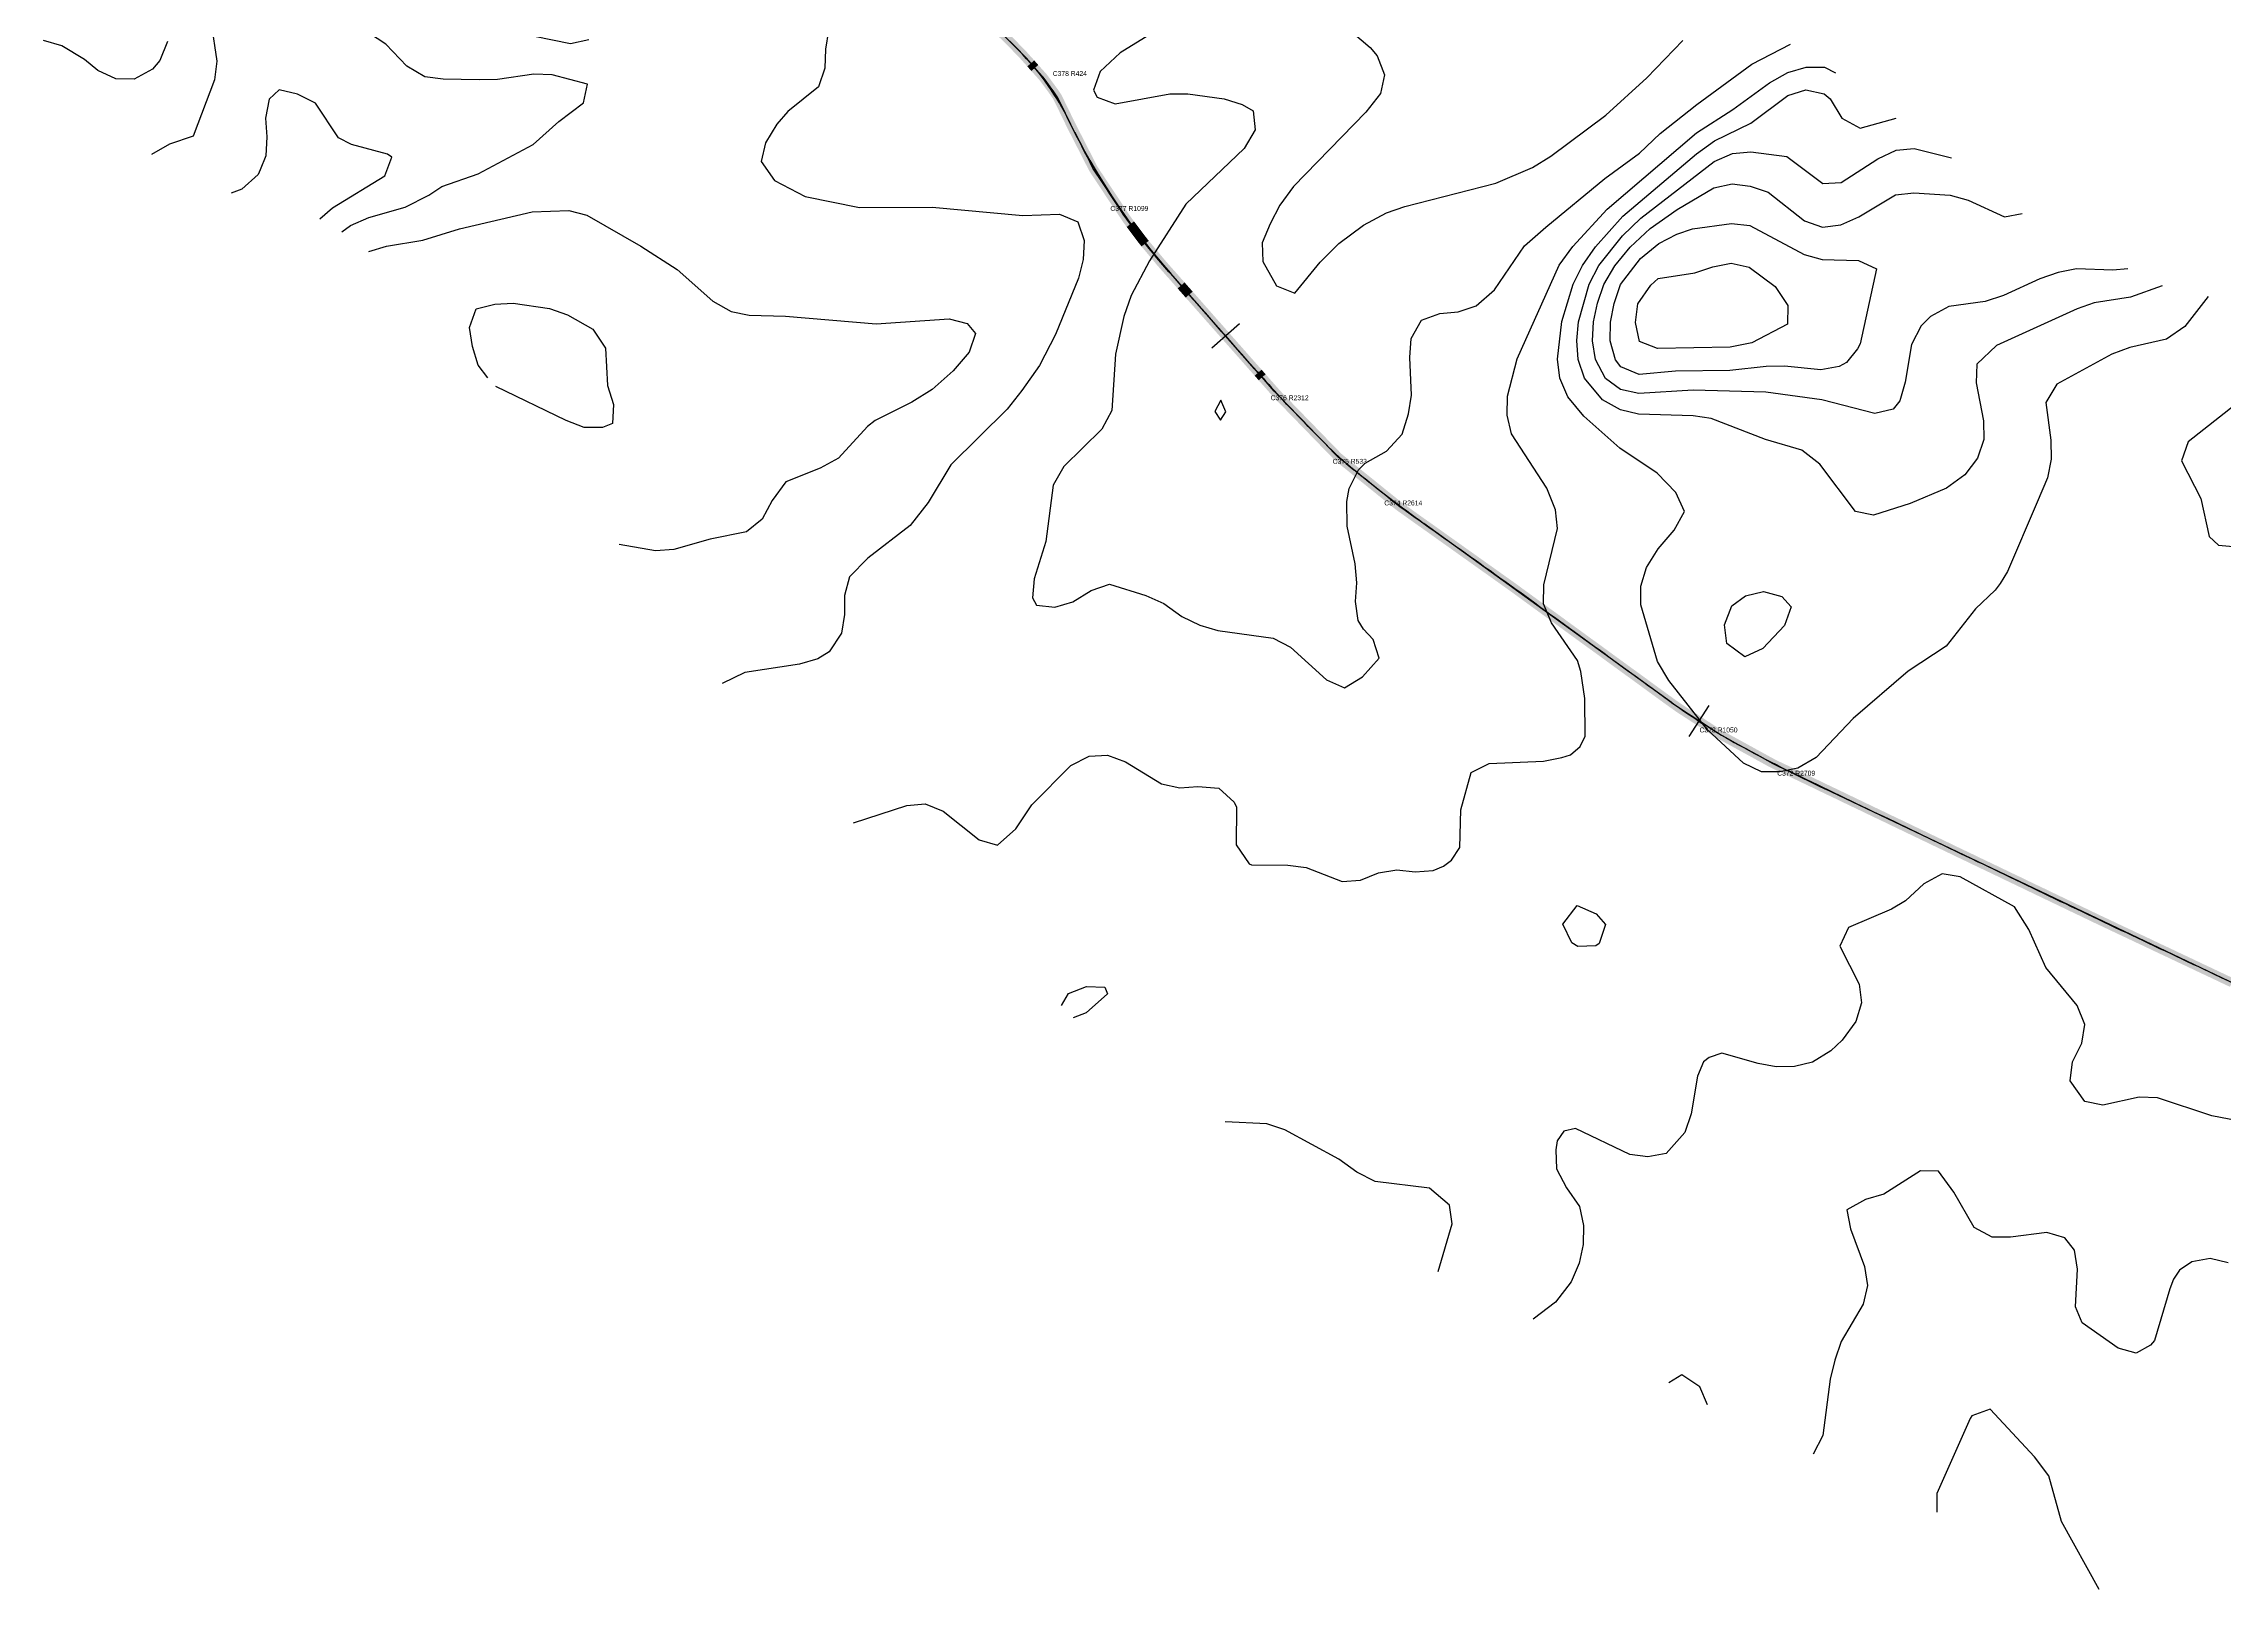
# Model space of a CAD drawing. Header units: metres. Extents: x 697254 to 930473, y 8023396 to 8227001.
# Drawn here: x 753567 to 757129, y 8184172 to 8186697 of the extents above; entities that cross this region are included whole.
import ezdxf

# ---------------------------------------------------------------- set-up
doc = ezdxf.new("R2010")
doc.units = ezdxf.units.M
for name, color, linetype in [('ALIGNMENT_FITTED', 4, 'Continuous'), ('CENTRELINE', 7, 'Continuous'), ('CHAINAGE', 7, 'Continuous'), ('CONTOUR_10M', 33, 'Continuous'), ('CONTOUR_INDEX_50M', 34, 'Continuous'), ('CURVE_LABELS', 4, 'Continuous'), ('GRADE_0-4', 3, 'Continuous'), ('GRADE_4-6', 2, 'Continuous'), ('GRADE_6-8', 30, 'Continuous')]:
    doc.layers.add(name, color=color, linetype=linetype)

msp = doc.modelspace()

# ---------------------------------------------------------------- linework, layer by layer
at = {"layer": 'ALIGNMENT_FITTED'}
for p, q in [((755159.6, 8186686.4), (754998.3, 8186847.6)), ((755251.1, 8186552.5), (755238.1, 8186578.1)), ((755545, 8186166), (755407.4, 8186321.9)), ((755659.6, 8186044.2), (755620.6, 8186084.3)), ((755711.5, 8185997.3), (755707.2, 8186000.8)), ((756226.3, 8185620.9), (755821.5, 8185913.3)), ((757428.4, 8185026.7), (756476.3, 8185479.7))]:
    msp.add_line(p, q, dxfattribs=at)
for centre, radius, start, end in [((754859.8, 8186386.5), 424.1, 26.8641, 45.0144), ((756231.8, 8187049.2), 1099.3, -153.1359, -138.5792), ((757278.5, 8187695.3), 2311.7, -138.5792, -135.8208), ((756041.5, 8186415.4), 532.6, -135.8208, -128.8833), ((757352.2, 8188031.8), 2613.6, -128.8833, -125.8486), ((756841.5, 8186472.3), 1050.5, -125.8486, -118.7818), ((757640.3, 8187926.4), 2709.4, -118.7818, -115.4411)]:
    msp.add_arc(centre, radius, start, end, dxfattribs=at)
at = {"layer": 'CENTRELINE'}
msp.add_polyline3d([(757132.4, 8185167.3, 1087.8), (757123.4, 8185171.6, 1087.7), (757114.3, 8185175.9, 1087.5), (757105.3, 8185180.2, 1087.4), (757096.3, 8185184.4, 1087.4), (757087.2, 8185188.7, 1087.3), (757078.2, 8185193, 1087.3), (757069.1, 8185197.3, 1087.1), (757060.1, 8185201.5, 1087), (757051, 8185205.8, 1086.8), (757042, 8185210.1, 1086.7), (757032.9, 8185214.4, 1086.6), (757023.9, 8185218.6, 1086.6), (757014.8, 8185222.9, 1086.6), (757005.8, 8185227.2, 1086.5), (756996.8, 8185231.5, 1086.4), (756987.7, 8185235.7, 1086.2), (756978.7, 8185240, 1086.1), (756969.6, 8185244.3, 1085.9), (756960.6, 8185248.5, 1085.6), (756951.5, 8185252.8, 1085.4), (756942.5, 8185257.1, 1085.2), (756933.4, 8185261.4, 1085.1), (756924.4, 8185265.6, 1084.8), (756915.4, 8185269.9, 1084.5), (756906.3, 8185274.3, 1084), (756897.3, 8185278.6, 1083.8), (756888.3, 8185282.9, 1083.7), (756879.3, 8185287.2, 1083.6), (756870.2, 8185291.6, 1083.3), (756861.2, 8185295.9, 1082.9), (756852.2, 8185300.2, 1082.4), (756843.2, 8185304.5, 1081.9), (756834.2, 8185308.9, 1081.4), (756825.1, 8185313.2, 1081.1), (756816.1, 8185317.5, 1080.9), (756807.1, 8185321.8, 1081), (756798.1, 8185326.2, 1081.1), (756789.1, 8185330.5, 1081.2), (756780, 8185334.8, 1081.4), (756771, 8185339.1, 1081.5), (756762, 8185343.5, 1081.6), (756753, 8185347.8, 1081.6), (756744, 8185352.1, 1081.6), (756734.9, 8185356.4, 1081.5), (756725.9, 8185360.7, 1081.4), (756716.9, 8185365.1, 1081), (756707.9, 8185369.4, 1080.7), (756698.8, 8185373.7, 1080.3), (756689.8, 8185378, 1080.8), (756680.8, 8185382.4, 1081.2), (756671.8, 8185386.7, 1081.6), (756662.8, 8185391, 1082.2), (756653.7, 8185395.3, 1083.1), (756644.7, 8185399.7, 1084.3), (756635.7, 8185404, 1085.2), (756626.7, 8185408.3, 1084.9), (756617.7, 8185412.6, 1084.7), (756608.6, 8185417, 1084.6), (756599.6, 8185421.3, 1084.7), (756590.6, 8185425.6, 1084.8), (756581.6, 8185429.9, 1084.9), (756572.6, 8185434.3, 1085.4), (756563.5, 8185438.6, 1085.9), (756554.5, 8185442.9, 1086.1), (756545.5, 8185447.2, 1086.1), (756536.5, 8185451.6, 1086), (756527.4, 8185455.9, 1086), (756518.4, 8185460.2, 1086.2), (756509.4, 8185464.5, 1086.7), (756500.4, 8185468.9, 1087.1), (756491.4, 8185473.2, 1087.6), (756482.3, 8185477.5, 1087.7), (756473.3, 8185481.8, 1087.9), (756464.3, 8185486.2, 1088.1), (756455.3, 8185490.5, 1088.4), (756446.3, 8185494.8, 1088.8), (756437.2, 8185499.1, 1089.1), (756428.2, 8185503.5, 1089.5), (756419.2, 8185507.8, 1089.8), (756410.2, 8185512.1, 1090), (756401.1, 8185516.4, 1090.2), (756392.1, 8185520.8, 1090.6), (756383.3, 8185525.5, 1090.9), (756374.6, 8185530.3, 1091.2), (756365.8, 8185535.1, 1091.3), (756357, 8185540, 1091.4), (756348.2, 8185544.8, 1091.4), (756339.5, 8185549.6, 1091.2), (756330.7, 8185554.4, 1090.8), (756321.9, 8185559.2, 1090.4), (756313.2, 8185564, 1090.1), (756304.4, 8185568.9, 1090.4), (756296, 8185574.2, 1090.6), (756287.6, 8185579.7, 1090.7), (756279.2, 8185585.1, 1090.4), (756270.8, 8185590.6, 1089.8), (756262.4, 8185596, 1089.3), (756254, 8185601.5, 1088.9), (756245.6, 8185606.9, 1088.5), (756237.3, 8185612.4, 1088.1), (756229.1, 8185618.2, 1087.8), (756221, 8185624, 1087.5), (756212.9, 8185629.9, 1087.3), (756204.8, 8185635.8, 1086.9), (756196.7, 8185641.7, 1086.5), (756188.6, 8185647.6, 1086.2), (756180.6, 8185653.5, 1085.7), (756172.5, 8185659.4, 1085.3), (756164.4, 8185665.3, 1085.1), (756156.3, 8185671.1, 1085), (756148.2, 8185677, 1084.8), (756140.1, 8185682.9, 1084.5), (756132, 8185688.8, 1084.1), (756123.9, 8185694.7, 1083.3), (756115.8, 8185700.6, 1082.7), (756107.8, 8185706.5, 1082.2), (756099.7, 8185712.4, 1081.9), (756091.6, 8185718.2, 1081.6), (756083.5, 8185724.1, 1081.4), (756075.4, 8185730, 1081.2), (756067.3, 8185735.9, 1081), (756059.2, 8185741.8, 1080.9), (756051.1, 8185747.7, 1080.7), (756043.1, 8185753.6, 1080.6), (756035, 8185759.5, 1080.6), (756026.9, 8185765.3, 1080.4), (756018.8, 8185771.2, 1080.2), (756010.7, 8185777.1, 1079.9), (756002.6, 8185783, 1079.7), (755994.5, 8185788.9, 1079.2), (755986.4, 8185794.8, 1078.9), (755978.3, 8185800.7, 1078.7), (755970.3, 8185806.6, 1078.4), (755962.2, 8185812.4, 1078.2), (755954, 8185818.2, 1077.9), (755945.9, 8185824, 1077.6), (755937.7, 8185829.8, 1077.3), (755929.6, 8185835.6, 1077.1), (755921.4, 8185841.4, 1077.1), (755913.3, 8185847.2, 1077.2), (755905.1, 8185853, 1077.1), (755897, 8185858.8, 1076.8), (755888.8, 8185864.6, 1076.5), (755880.7, 8185870.4, 1076.1), (755872.5, 8185876.2, 1075.7), (755864.4, 8185882, 1075.5), (755856.2, 8185887.8, 1075.2), (755848.1, 8185893.6, 1074.9), (755839.9, 8185899.4, 1074.4), (755831.8, 8185905.2, 1074), (755823.6, 8185911, 1073.6), (755815.4, 8185916.8, 1073.3), (755807.3, 8185922.6, 1073.1), (755799.1, 8185928.4, 1072.9), (755791, 8185934.2, 1072.8), (755782.8, 8185940, 1072.7), (755774.9, 8185946.2, 1072.6), (755767.2, 8185952.5, 1072.5), (755759.4, 8185958.7, 1072.3), (755751.6, 8185965, 1072), (755743.8, 8185971.3, 1071.6), (755736, 8185977.6, 1071.3), (755728.2, 8185983.9, 1071), (755720.4, 8185990.1, 1070.6), (755712.6, 8185996.4, 1070.1), (755704.9, 8186002.7, 1069.7), (755697.1, 8186009, 1069.5), (755689.3, 8186015.3, 1069.4), (755681.6, 8186021.6, 1069.3), (755674.6, 8186028.8, 1069.2), (755667.6, 8186036, 1069.2), (755660.6, 8186043.1, 1069.1), (755653.7, 8186050.3, 1068.8), (755646.7, 8186057.5, 1068.5), (755639.7, 8186064.7, 1068), (755632.8, 8186071.8, 1067.8), (755625.8, 8186079, 1067.5), (755618.8, 8186086.2, 1067.2), (755611.8, 8186093.4, 1066.8), (755604.9, 8186100.5, 1066.4), (755597.9, 8186107.7, 1065.8), (755590.9, 8186114.9, 1065.2), (755584, 8186122, 1064.3), (755577.2, 8186129.5, 1063.8), (755570.6, 8186137, 1063.7), (755564, 8186144.5, 1063.5), (755557.4, 8186152, 1063.2), (755550.8, 8186159.5, 1063), (755544.1, 8186167, 1063.7), (755537.5, 8186174.5, 1064.5), (755530.9, 8186182, 1065.3), (755524.3, 8186189.5, 1065.7), (755517.7, 8186197, 1064.6), (755511, 8186204.5, 1063.2), (755504.4, 8186212, 1061.8), (755497.8, 8186219.5, 1060.3), (755491.2, 8186227, 1059.5), (755484.6, 8186234.5, 1059.8), (755477.9, 8186242, 1060.4), (755471.3, 8186249.5, 1061.2), (755464.7, 8186257, 1061.8), (755458.1, 8186264.5, 1062.2), (755451.5, 8186272, 1062.7), (755444.9, 8186279.5, 1063.2), (755438.2, 8186287, 1064), (755431.6, 8186294.5, 1064.9), (755425, 8186302, 1065.7), (755418.4, 8186309.5, 1066.5), (755411.8, 8186317, 1067.2), (755405.1, 8186324.5, 1067.7), (755398.5, 8186332, 1068), (755391.9, 8186339.5, 1068.5), (755385.5, 8186347.2, 1069.1), (755379.1, 8186354.9, 1069.7), (755372.7, 8186362.6, 1070.4), (755366.3, 8186370.3, 1071.3), (755360.1, 8186378.1, 1072.2), (755354.1, 8186386.1, 1073.1), (755348.1, 8186394.1, 1073.7), (755342.1, 8186402.1, 1074.3), (755336.2, 8186410.2, 1075.3), (755330.6, 8186418.5, 1075.9), (755325.1, 8186426.9, 1076.1), (755319.6, 8186435.2, 1075.9), (755314.1, 8186443.5, 1076.1), (755308.5, 8186451.9, 1076.4), (755303, 8186460.2, 1076.3), (755297.5, 8186468.5, 1075.8), (755292, 8186476.9, 1075.3), (755286.4, 8186485.2, 1074.8), (755281, 8186493.6, 1074.7), (755276.5, 8186502.6, 1074.4), (755272, 8186511.5, 1074), (755267.4, 8186520.4, 1073.5), (755262.9, 8186529.3, 1072.8), (755258.3, 8186538.2, 1072.4), (755253.8, 8186547.1, 1072.1), (755249.2, 8186556, 1071.6), (755244.7, 8186565, 1071.2), (755240.3, 8186574, 1071), (755236, 8186582.9, 1071), (755231.6, 8186591.9, 1071.3), (755227.2, 8186600.9, 1072.3), (755222.8, 8186609.9, 1073), (755217.2, 8186618.2, 1073.5), (755211.3, 8186626.2, 1073.7), (755205.4, 8186634.3, 1073.9), (755199.4, 8186642.3, 1074), (755192.7, 8186649.8, 1074.4), (755186, 8186657.2, 1074.9), (755179.4, 8186664.7, 1075.3), (755172.7, 8186672.2, 1075.5), (755166.1, 8186679.6, 1075.6), (755159.1, 8186686.8, 1075.7), (755152.1, 8186693.9, 1076.2), (755145, 8186701, 1076.8)], dxfattribs=at)
at = {"layer": 'CHAINAGE'}
for p, q in [((755520.3, 8186239.3), (755475.3, 8186199.6)), ((756287.2, 8185615.7), (756254.4, 8185565.4))]:
    msp.add_line(p, q, dxfattribs=at)
at = {"layer": 'CONTOUR_10M'}
for points, elevation in [([(753840.5, 8186730.2), (753850, 8186668.6), (753846.1, 8186637.9), (753811, 8186546), (753772.7, 8186533), (753743.1, 8186515.8)], 1080), ([(754053.8, 8186389.4), (754068, 8186400.1), (754097.9, 8186413.1), (754157.4, 8186430.1), (754196, 8186449.3), (754217.2, 8186463.5), (754276.8, 8186484.3), (754366.5, 8186532.3), (754408.3, 8186569.8), (754449, 8186600.1), (754455.5, 8186630.7), (754397.5, 8186646.1), (754367.8, 8186647.2), (754308.3, 8186638.3), (754278.6, 8186637.8), (754219.3, 8186638.7), (754189.6, 8186642.6), (754160.1, 8186660.3), (754125.7, 8186696.1), (754042.5, 8186750.7)], 1080), ([(754848.9, 8186718.4), (754843.9, 8186687.7), (754843.1, 8186656.9), (754832.6, 8186626.3), (754782.7, 8186586.3), (754764.6, 8186565.6), (754746.1, 8186535.1), (754738.8, 8186504.4), (754761, 8186473.4), (754810.8, 8186447.5), (754899.6, 8186429.2), (755018.4, 8186429.6), (755166.7, 8186416.1), (755226.1, 8186418.3), (755256.5, 8186406), (755266.7, 8186375.2), (755265, 8186344.4), (755257.6, 8186313.8), (755219.8, 8186222), (755193.5, 8186171.1), (755164.8, 8186130.3), (755140.9, 8186099.9), (755048.7, 8186008.7), (755011.9, 8185947.6), (754982.6, 8185909.9), (754913.1, 8185856.5), (754883.3, 8185826.1), (754874.9, 8185795.5), (754875.3, 8185764.7), (754870.4, 8185734), (754850.3, 8185703.5), (754831.6, 8185691.8), (754801.8, 8185683.5), (754712.6, 8185669.8), (754675.1, 8185651.8)], 1080), ([(755437.8, 8186751.2), (755325.7, 8186682), (755292.6, 8186651.7), (755282, 8186621), (755287.7, 8186609.4), (755317.2, 8186598.5), (755406.5, 8186614.9), (755436.2, 8186615), (755495.5, 8186606.7), (755525, 8186597.3), (755542.5, 8186587.2), (755546.2, 8186556.4), (755528, 8186525.9), (755432.5, 8186434.7), (755373.6, 8186342.1), (755343.2, 8186285.3), (755331.4, 8186251.4), (755318, 8186190), (755312, 8186097.9), (755295.6, 8186067.3), (755233.5, 8186006.5), (755216.2, 8185976), (755204, 8185883.8), (755185.1, 8185822.6), (755182.4, 8185791.8), (755188.8, 8185779.9), (755218.5, 8185776.3), (755248.3, 8185785.2), (755278.2, 8185803.7), (755308, 8185814.3), (755367.2, 8185795.6), (755396.7, 8185782.2), (755426.1, 8185761.1), (755455.6, 8185746.9), (755485.2, 8185738.5), (755575.2, 8185725.7), (755603.7, 8185711), (755662.4, 8185657.5), (755691.9, 8185644.5), (755721.2, 8185662.5), (755748.4, 8185692.9), (755738.6, 8185723.8), (755722.7, 8185740.4), (755714.1, 8185754.8), (755709.7, 8185785.6), (755711.8, 8185816.3), (755709.3, 8185847.1), (755696.3, 8185908.8), (755695.5, 8185948.9), (755699.4, 8185970.3), (755714.8, 8186000.8), (755725.9, 8186011.8), (755760.7, 8186031.1), (755785.9, 8186059.2), (755796.2, 8186092.1), (755801.1, 8186122.8), (755798.4, 8186184.4), (755800.9, 8186215.1), (755817.8, 8186245.5), (755847.6, 8186256), (755877.3, 8186259), (755907.1, 8186268.6), (755937.1, 8186295.1), (755986, 8186366.7), (756020.9, 8186397), (756117.4, 8186476.5), (756173.7, 8186518.2), (756207.3, 8186550.1), (756267.2, 8186597.8), (756357.1, 8186663.6), (756420.3, 8186696.3)], 1070), ([(753769.1, 8186700.3), (753756.5, 8186669.7), (753744.5, 8186655.1), (753714.6, 8186638.7), (753684.9, 8186639.6), (753655.4, 8186653.3), (753633.4, 8186671.1), (753596.5, 8186693.3), (753566.9, 8186702.2)], 1090), ([(754457.5, 8186703.1), (754427.8, 8186696.9), (754368.5, 8186708.4)], 1090), ([(755704.6, 8186715.8), (755734, 8186690.8), (755745, 8186677.1), (755757.3, 8186646.2), (755750.6, 8186615.5), (755726.7, 8186585), (755608.8, 8186463.4), (755586.1, 8186432.9), (755570.3, 8186402.4), (755557.5, 8186371.7), (755558.3, 8186341), (755580.9, 8186301.4), (755610.5, 8186289.3), (755652, 8186339.9), (755682.9, 8186370.3), (755722.9, 8186400.6), (755760.5, 8186420.6), (755790.3, 8186431.2), (755939.2, 8186469.2), (755998.8, 8186494.8), (756028.7, 8186513.3), (756119, 8186580.4), (756185.9, 8186641.1), (756244.7, 8186701.9)], 1060), ([(754889.9, 8185424), (754977.2, 8185452.6), (755006.9, 8185455), (755036.5, 8185443.5), (755095.3, 8185396.3), (755124.9, 8185387.8), (755154.9, 8185414.5), (755181.4, 8185453.6), (755245.1, 8185517.9), (755275, 8185532.9), (755304.7, 8185534.6), (755334.3, 8185523.9), (755393.2, 8185487.8), (755422.8, 8185481.2), (755452.5, 8185483.4), (755486.8, 8185480.7), (755511.6, 8185457.8), (755515.4, 8185449.6), (755515.1, 8185388.1), (755536, 8185357.1), (755540.1, 8185355.5), (755599.4, 8185354.9), (755629.1, 8185351.2), (755688.2, 8185328.5), (755717.9, 8185330.4), (755747.7, 8185342.3), (755777.5, 8185347.2), (755807.1, 8185344.4), (755836.8, 8185346.1), (755853.6, 8185353.4), (755866.7, 8185363.4), (755880.2, 8185383.8), (755882, 8185445.3), (755898.8, 8185506.6), (755928, 8185520.9), (756017.1, 8185525.1), (756046.8, 8185530.7), (756060.8, 8185535.4), (756076.7, 8185549), (756085, 8185565.9), (756084.3, 8185627.4), (756078.2, 8185671.4), (756072.3, 8185689.1), (756029.9, 8185751.1), (756016.9, 8185782), (756017.5, 8185812.7), (756040, 8185904.7), (756036.4, 8185935.5), (756022.3, 8185970.8), (755964.9, 8186059.4), (755957.8, 8186090.2), (755958.1, 8186121), (755973.9, 8186182.3), (756042.4, 8186335.3), (756065, 8186365.8), (756121.1, 8186426.6), (756266.7, 8186551.2), (756326.5, 8186589.2), (756386.4, 8186632.9), (756416.3, 8186649.7), (756446.1, 8186658.6), (756475.8, 8186658.4), (756493.9, 8186649.4)], 1080), ([(754018.3, 8186410.8), (754038.7, 8186428.6), (754124.1, 8186480.9), (754135.6, 8186511.5), (754128.8, 8186516.4), (754069.6, 8186532), (754048.4, 8186543.3), (754011, 8186599.7), (753981.5, 8186614.7), (753951.9, 8186621.4), (753935.3, 8186606.1), (753929.1, 8186575.4), (753931.6, 8186544.6), (753929.8, 8186513.9), (753920.7, 8186491), (753917.2, 8186483.3), (753890.6, 8186459.2), (753873.3, 8186453)], 1070), ([(757102.6, 8186283.9), (757064.5, 8186235.1), (757034.6, 8186214.3), (756975, 8186200.4), (756945.2, 8186189.8), (756855.6, 8186140.7), (756837.3, 8186110.6), (756845.8, 8186049), (756846.4, 8186018.2), (756840.1, 8185987.5), (756823.6, 8185947.9), (756774.9, 8185834.5), (756762.7, 8185815.1), (756754.8, 8185804), (756722.8, 8185773.6), (756674.5, 8185712.7), (756612.5, 8185671.8), (756522.6, 8185594.7), (756462.4, 8185530.7), (756432.5, 8185513.6), (756402.8, 8185507.3), (756373.1, 8185507.7), (756343.6, 8185521.4), (756284.8, 8185576), (756221.9, 8185656.6), (756203.1, 8185687.5), (756176, 8185780.1), (756175.9, 8185810.9), (756185.4, 8185841.5), (756204.2, 8185872), (756230.5, 8185902.5), (756247.3, 8185933), (756233.1, 8185964), (756202.7, 8185995.1), (756141.9, 8186036.2), (756083.1, 8186088.3), (756056.7, 8186119.8), (756043.4, 8186150.7), (756039.8, 8186181.5), (756046.7, 8186243), (756065.2, 8186304.2), (756080.8, 8186334.8), (756101.9, 8186365.3), (756146.3, 8186415.1), (756266.8, 8186517.1), (756296.2, 8186538), (756355.9, 8186567.2), (756415.9, 8186612.3), (756445.7, 8186621.7), (756475.3, 8186614.8), (756485, 8186606.8), (756504.5, 8186575.3), (756534, 8186558.9), (756592.9, 8186575.5)], 1090), ([(756971.6, 8186329.4), (756946.9, 8186326.9), (756887.5, 8186329.2), (756857.8, 8186323.2), (756827.9, 8186313), (756768.2, 8186285.7), (756738.4, 8186275.7), (756679, 8186267.6), (756649.1, 8186251.1), (756633.9, 8186236), (756617.9, 8186205.4), (756608, 8186144.1), (756599.2, 8186113.4), (756587.9, 8186100), (756558.1, 8186093), (756471.7, 8186114.9), (756380.4, 8186127.5), (756261.7, 8186130.8), (756172.6, 8186125.6), (756143, 8186132.1), (756118.5, 8186149.8), (756101.7, 8186180.8), (756097.1, 8186211.6), (756098.9, 8186242.3), (756105.1, 8186273), (756115.5, 8186303.7), (756133.6, 8186334.2), (756158.5, 8186364.7), (756191.2, 8186395), (756235.5, 8186426.3), (756295.3, 8186461.3), (756325.1, 8186467.9), (756354.7, 8186464), (756383.9, 8186454.3), (756443.1, 8186407.5), (756472.7, 8186397.4), (756502.4, 8186401), (756532.3, 8186413.9), (756592.1, 8186450.2), (756621.8, 8186453.5), (756681.1, 8186449.4), (756710.7, 8186441.2), (756769.8, 8186413.9), (756798.8, 8186419.3)], 1110), ([(754098.1, 8186357.2), (754127, 8186366.3), (754186.5, 8186376.1), (754246.1, 8186394.2), (754365.2, 8186422.5), (754424.6, 8186424.2), (754454.2, 8186416.6), (754542.6, 8186365.9), (754601.6, 8186327.9), (754660.3, 8186276.5), (754689.8, 8186259.7), (754719.4, 8186253.7), (754778.8, 8186251.6), (754927.1, 8186239.1), (755045.9, 8186247.6), (755075.5, 8186239.9), (755089.4, 8186223.5), (755078.8, 8186192.9), (755052.6, 8186162.4), (755018.6, 8186132.1), (754984.9, 8186111.5), (754925.2, 8186081.4), (754912.5, 8186071.8), (754865.1, 8186019.6), (754835.2, 8186003.3), (754779.2, 8185981.1), (754757, 8185950.6), (754740.4, 8185920.1), (754715.3, 8185899.3), (754655.8, 8185887.6), (754596.2, 8185870.7), (754566.5, 8185868.7), (754507.2, 8185879.1)], 1090), ([(756260.3, 8186394.2), (756324.3, 8186403), (756354, 8186399.9), (756442.5, 8186352.7), (756472.1, 8186344.6), (756531.4, 8186342.7), (756560.7, 8186329.1), (756534.1, 8186206.4), (756529.7, 8186198.4), (756511.7, 8186175.9), (756499.7, 8186169.6), (756469.9, 8186164.4), (756410.6, 8186170.1), (756380.9, 8186169.6), (756321.5, 8186163), (756232.4, 8186161.9), (756173, 8186156.6), (756143.4, 8186169.1), (756134.4, 8186180.4), (756125.8, 8186211.3), (756126.5, 8186242), (756132.3, 8186272.7), (756142.9, 8186303.3), (756175.2, 8186346.2), (756205.2, 8186370.7), (756235, 8186385.7), (756260.3, 8186394.2)], 1120), ([(756293.5, 8186332.3), (756323.5, 8186338.2), (756352.7, 8186331.6), (756395.3, 8186300.3), (756416.2, 8186269.3), (756415.5, 8186238.6), (756357.3, 8186208.5), (756321.9, 8186201.2), (756203.2, 8186198.9), (756173.6, 8186210.2), (756167.5, 8186241.5), (756171.3, 8186272.2), (756192.1, 8186302.7), (756204.5, 8186313.2), (756264, 8186322.6), (756293.5, 8186332.3)], 1130), ([(755489.7, 8186114.7), (755480, 8186095.9), (755489.3, 8186082), (755497.8, 8186095.7), (755489.7, 8186114.7)], 1060), ([(757146.9, 8186106.9), (757070.2, 8186046.3), (757059.3, 8186015.7), (757090.5, 8185953.8), (757104.2, 8185892.1), (757119.7, 8185877.9), (757149.3, 8185874.8)], 1080), ([(757167.8, 8184933.9), (757108.6, 8184945.6), (757019.9, 8184974.7), (756990.2, 8184975.9), (756930.7, 8184962.9), (756901.1, 8184969), (756877.3, 8185002.9), (756880.9, 8185033.7), (756896.1, 8185064.2), (756901.4, 8185094.9), (756888.7, 8185125.8), (756837.8, 8185187.9), (756809.5, 8185249.8), (756786.1, 8185286.9), (756697.6, 8185336.2), (756668, 8185340.7), (756638.1, 8185324.5), (756608.1, 8185296.6), (756585.6, 8185283.2), (756515, 8185253.3), (756500.8, 8185222.7), (756532.4, 8185160.8), (756536.3, 8185130), (756527.3, 8185099.4), (756504.9, 8185068.9), (756486.4, 8185051.8), (756456.5, 8185033.4), (756426.8, 8185026.4), (756397.1, 8185025.5), (756367.5, 8185030.8), (756308.3, 8185047.9), (756287.7, 8185040.7), (756278.4, 8185034), (756268.5, 8185010.2), (756258.1, 8184948.8), (756248, 8184918.1), (756217.3, 8184883.9), (756187.5, 8184878.5), (756157.9, 8184882.3), (756069.3, 8184925), (756050.3, 8184920.5), (756039.4, 8184904.9), (756037, 8184889.9), (756038.4, 8184859.1), (756054.3, 8184828.2), (756075.5, 8184797.2), (756082.4, 8184766.3), (756081.7, 8184735.6), (756075.3, 8184704.9), (756061.9, 8184674.3), (756036.3, 8184641.4), (756000, 8184613.5)], 1080), ([(756071.7, 8185289.3), (756103.2, 8185275.5), (756118.3, 8185258), (756107.9, 8185227.3), (756102.6, 8185223.3), (756072.9, 8185222), (756063, 8185227.9), (756048.5, 8185258.8), (756071.7, 8185289.3)], 1090), ([(755229.8, 8185125.8), (755241.2, 8185145.3), (755270.6, 8185156.8), (755300.2, 8185155.5), (755304.9, 8185144.6), (755270.1, 8185113.9), (755248.8, 8185105.7)], 1090), ([(755844.9, 8184691.2), (755867.6, 8184768.9), (755863.4, 8184799.7), (755830.7, 8184827.2), (755741.8, 8184838.1), (755712.3, 8184853.7), (755682.8, 8184874.8), (755594.3, 8184922.8), (755564.8, 8184932.6), (755497.2, 8184935.6)], 1080), ([(757135.4, 8184705.3), (757105.8, 8184712.3), (757076.1, 8184707.1), (757055.9, 8184693.3), (757046.1, 8184679), (757040, 8184662.7), (757015.2, 8184578.3), (757008.7, 8184570.8), (756985.2, 8184557.7), (756955.7, 8184566), (756896.8, 8184607.4), (756886, 8184633.8), (756889, 8184695.3), (756884.2, 8184726.1), (756868.7, 8184746.4), (756839.2, 8184755), (756779.7, 8184747.2), (756750, 8184747.4), (756720.5, 8184763.4), (756687.3, 8184820.7), (756662.2, 8184855.4), (756632.6, 8184855.8), (756572.7, 8184817.4), (756542.9, 8184809), (756512.6, 8184792), (756518.4, 8184761.2), (756541.3, 8184699.4), (756546.4, 8184668.6), (756539.2, 8184637.9), (756503.4, 8184576.8), (756492.7, 8184546.2), (756485, 8184515.5), (756473, 8184423.4), (756457.7, 8184392.8)], 1070), ([(756285.1, 8184473.4), (756272.1, 8184502.8), (756242.7, 8184522.3), (756221.5, 8184509.6)], 1070), ([(756924.4, 8184172), (756863.2, 8184282.7), (756842.4, 8184357.5), (756818.8, 8184388.5), (756746.7, 8184466.3), (756716.9, 8184455.6), (756714.1, 8184451.3), (756659.4, 8184328.9), (756659.5, 8184298.2)], 1060)]:
    msp.add_lwpolyline(points, dxfattribs=dict(at, elevation=elevation))
at = {"layer": 'CONTOUR_INDEX_50M', "elevation": 1100}
for points in [[(757027.5, 8186301.2), (756976, 8186283), (756916.5, 8186273.5), (756888.7, 8186263.7), (756756.8, 8186203.8), (756724.7, 8186173.4), (756723.5, 8186142.7), (756735.7, 8186081), (756736, 8186050.3), (756726.1, 8186019.6), (756705.4, 8185992.8), (756675.5, 8185970.9), (756615.8, 8185945.9), (756556.2, 8185927), (756526.6, 8185932.8), (756468.1, 8186010), (756438.7, 8186032.7), (756379.5, 8186050.6), (756290.9, 8186084.8), (756261.2, 8186088.8), (756172.2, 8186091.8), (756142.6, 8186098.6), (756113.1, 8186114.9), (756084.1, 8186150.3), (756073.7, 8186181.1), (756071.4, 8186211.9), (756074.1, 8186242.6), (756091.8, 8186303.9), (756107.6, 8186334.5), (756146, 8186383.2), (756176, 8186412.1), (756295.8, 8186504.2), (756325.7, 8186517.6), (756355.4, 8186520.5), (756414.7, 8186512.8), (756473.5, 8186468.3), (756503.2, 8186470), (756563.1, 8186508.9), (756592.9, 8186523.1), (756622.6, 8186525.9), (756683.5, 8186510.5)], [(754292.4, 8186151.2), (754277, 8186171.5), (754267.6, 8186202.4), (754262.7, 8186233.2), (754273.4, 8186263.8), (754304, 8186271.6), (754333.7, 8186272.8), (754393, 8186264.1), (754422.6, 8186254), (754464.1, 8186230.8), (754484.9, 8186199.8), (754488, 8186138.3), (754498, 8186107.4), (754496, 8186076.7), (754479.8, 8186070), (754450.1, 8186069.8), (754420.5, 8186081.3), (754305.7, 8186137)], [(756324.4, 8185778.4), (756346.8, 8185794.9), (756376.6, 8185802), (756406.2, 8185794), (756421.5, 8185777.2), (756410.7, 8185746.6), (756375.5, 8185708.9), (756345.6, 8185695.5), (756316.2, 8185716.9), (756312.4, 8185747.7), (756324.4, 8185778.4)]]:
    msp.add_lwpolyline(points, dxfattribs=at)
at = {"layer": 'GRADE_0-4', "const_width": 15}
for points in [[(755179.4, 8186664.7), (755172.7, 8186672.2), (755166.1, 8186679.6), (755159.1, 8186686.8), (755152.1, 8186693.9), (755145, 8186701), (755137.9, 8186708.1), (755130.8, 8186715.1)], [(755342.1, 8186402.1), (755336.2, 8186410.2), (755330.6, 8186418.5), (755325.1, 8186426.9), (755319.6, 8186435.2), (755314.1, 8186443.5), (755308.5, 8186451.9), (755303, 8186460.2), (755297.5, 8186468.5), (755292, 8186476.9), (755286.4, 8186485.2), (755281, 8186493.6), (755276.5, 8186502.6), (755272, 8186511.5), (755267.4, 8186520.4), (755262.9, 8186529.3), (755258.3, 8186538.2), (755253.8, 8186547.1), (755249.2, 8186556), (755244.7, 8186565), (755240.3, 8186574), (755236, 8186582.9), (755231.6, 8186591.9), (755227.2, 8186600.9), (755222.8, 8186609.9), (755217.2, 8186618.2), (755211.3, 8186626.2), (755205.4, 8186634.3), (755199.4, 8186642.3), (755192.7, 8186649.8), (755186, 8186657.2)], [(755550.8, 8186159.5), (755544.1, 8186167), (755537.5, 8186174.5), (755530.9, 8186182), (755524.3, 8186189.5), (755517.7, 8186197), (755511, 8186204.5), (755504.4, 8186212), (755497.8, 8186219.5), (755491.2, 8186227), (755484.6, 8186234.5), (755477.9, 8186242), (755471.3, 8186249.5), (755464.7, 8186257), (755458.1, 8186264.5), (755451.5, 8186272), (755444.9, 8186279.5), (755438.2, 8186287)], [(757141.5, 8185163.1), (757132.4, 8185167.3), (757123.4, 8185171.6), (757114.3, 8185175.9), (757105.3, 8185180.2), (757096.3, 8185184.4), (757087.2, 8185188.7), (757078.2, 8185193), (757069.1, 8185197.3), (757060.1, 8185201.5), (757051, 8185205.8), (757042, 8185210.1), (757032.9, 8185214.4), (757023.9, 8185218.6), (757014.8, 8185222.9), (757005.8, 8185227.2), (756996.8, 8185231.5), (756987.7, 8185235.7), (756978.7, 8185240), (756969.6, 8185244.3), (756960.6, 8185248.5), (756951.5, 8185252.8), (756942.5, 8185257.1), (756933.4, 8185261.4), (756924.4, 8185265.6), (756915.4, 8185269.9), (756906.3, 8185274.3), (756897.3, 8185278.6), (756888.3, 8185282.9), (756879.3, 8185287.2), (756870.2, 8185291.6), (756861.2, 8185295.9), (756852.2, 8185300.2), (756843.2, 8185304.5), (756834.2, 8185308.9), (756825.1, 8185313.2), (756816.1, 8185317.5), (756807.1, 8185321.8), (756798.1, 8185326.2), (756789.1, 8185330.5), (756780, 8185334.8), (756771, 8185339.1), (756762, 8185343.5), (756753, 8185347.8), (756744, 8185352.1), (756734.9, 8185356.4), (756725.9, 8185360.7), (756716.9, 8185365.1), (756707.9, 8185369.4), (756698.8, 8185373.7), (756689.8, 8185378), (756680.8, 8185382.4), (756671.8, 8185386.7), (756662.8, 8185391), (756653.7, 8185395.3), (756644.7, 8185399.7), (756635.7, 8185404), (756626.7, 8185408.3), (756617.7, 8185412.6), (756608.6, 8185417), (756599.6, 8185421.3), (756590.6, 8185425.6), (756581.6, 8185429.9), (756572.6, 8185434.3), (756563.5, 8185438.6), (756554.5, 8185442.9), (756545.5, 8185447.2), (756536.5, 8185451.6), (756527.4, 8185455.9), (756518.4, 8185460.2), (756509.4, 8185464.5), (756500.4, 8185468.9), (756491.4, 8185473.2), (756482.3, 8185477.5), (756473.3, 8185481.8), (756464.3, 8185486.2), (756455.3, 8185490.5), (756446.3, 8185494.8), (756437.2, 8185499.1), (756428.2, 8185503.5), (756419.2, 8185507.8), (756410.2, 8185512.1), (756401.1, 8185516.4), (756392.1, 8185520.8), (756383.3, 8185525.5), (756374.6, 8185530.3), (756365.8, 8185535.1), (756357, 8185540), (756348.2, 8185544.8), (756339.5, 8185549.6), (756330.7, 8185554.4), (756321.9, 8185559.2), (756313.2, 8185564), (756304.4, 8185568.9), (756296, 8185574.2), (756287.6, 8185579.7), (756279.2, 8185585.1), (756270.8, 8185590.6), (756262.4, 8185596), (756254, 8185601.5), (756245.6, 8185606.9), (756237.3, 8185612.4), (756229.1, 8185618.2), (756221, 8185624), (756212.9, 8185629.9), (756204.8, 8185635.8), (756196.7, 8185641.7), (756188.6, 8185647.6), (756180.6, 8185653.5), (756172.5, 8185659.4), (756164.4, 8185665.3), (756156.3, 8185671.1), (756148.2, 8185677), (756140.1, 8185682.9), (756132, 8185688.8), (756123.9, 8185694.7), (756115.8, 8185700.6), (756107.8, 8185706.5), (756099.7, 8185712.4), (756091.6, 8185718.2), (756083.5, 8185724.1), (756075.4, 8185730), (756067.3, 8185735.9), (756059.2, 8185741.8), (756051.1, 8185747.7), (756043.1, 8185753.6), (756035, 8185759.5), (756026.9, 8185765.3), (756018.8, 8185771.2), (756010.7, 8185777.1), (756002.6, 8185783), (755994.5, 8185788.9), (755986.4, 8185794.8), (755978.3, 8185800.7), (755970.3, 8185806.6), (755962.2, 8185812.4), (755954, 8185818.2), (755945.9, 8185824), (755937.7, 8185829.8), (755929.6, 8185835.6), (755921.4, 8185841.4), (755913.3, 8185847.2), (755905.1, 8185853), (755897, 8185858.8), (755888.8, 8185864.6), (755880.7, 8185870.4), (755872.5, 8185876.2), (755864.4, 8185882), (755856.2, 8185887.8), (755848.1, 8185893.6), (755839.9, 8185899.4), (755831.8, 8185905.2), (755823.6, 8185911), (755815.4, 8185916.8), (755807.3, 8185922.6), (755799.1, 8185928.4), (755791, 8185934.2), (755782.8, 8185940), (755774.9, 8185946.2), (755767.2, 8185952.5), (755759.4, 8185958.7), (755751.6, 8185965), (755743.8, 8185971.3), (755736, 8185977.6), (755728.2, 8185983.9), (755720.4, 8185990.1), (755712.6, 8185996.4), (755704.9, 8186002.7), (755697.1, 8186009), (755689.3, 8186015.3), (755681.6, 8186021.6), (755674.6, 8186028.8), (755667.6, 8186036), (755660.6, 8186043.1), (755653.7, 8186050.3), (755646.7, 8186057.5), (755639.7, 8186064.7), (755632.8, 8186071.8), (755625.8, 8186079), (755618.8, 8186086.2), (755611.8, 8186093.4), (755604.9, 8186100.5), (755597.9, 8186107.7), (755590.9, 8186114.9), (755584, 8186122), (755577.2, 8186129.5), (755570.6, 8186137), (755564, 8186144.5), (755557.4, 8186152)]]:
    msp.add_lwpolyline(points, dxfattribs=at)
at = {"layer": 'GRADE_4-6', "const_width": 15}
for points in [[(755186, 8186657.2), (755179.4, 8186664.7)], [(755366.3, 8186370.3), (755360.1, 8186378.1), (755354.1, 8186386.1), (755348.1, 8186394.1), (755342.1, 8186402.1)], [(755438.2, 8186287), (755431.6, 8186294.5), (755425, 8186302)], [(755557.4, 8186152), (755550.8, 8186159.5)]]:
    msp.add_lwpolyline(points, dxfattribs=at)
at = {"layer": 'GRADE_6-8', "const_width": 15}
msp.add_lwpolyline([(755425, 8186302), (755418.4, 8186309.5), (755411.8, 8186317), (755405.1, 8186324.5), (755398.5, 8186332), (755391.9, 8186339.5), (755385.5, 8186347.2), (755379.1, 8186354.9), (755372.7, 8186362.6), (755366.3, 8186370.3)], dxfattribs=at)

# ---------------------------------------------------------------- texts
at = {"layer": 'CURVE_LABELS'}
for s, p in [('C378 R424', (755215.3, 8186644.2)), ('C377 R1099', (755309.5, 8186423.8)), ('C376 R2312', (755571.3, 8186114.5)), ('C375 R533', (755672.6, 8186010.7)), ('C374 R2614', (755756.9, 8185942.7)), ('C373 R1050', (756271.9, 8185571.9)), ('C372 R2709', (756398.7, 8185501.3))]:
    msp.add_text(s, height=8, dxfattribs=at).set_placement(p)

doc.saveas('drawing.dxf')
